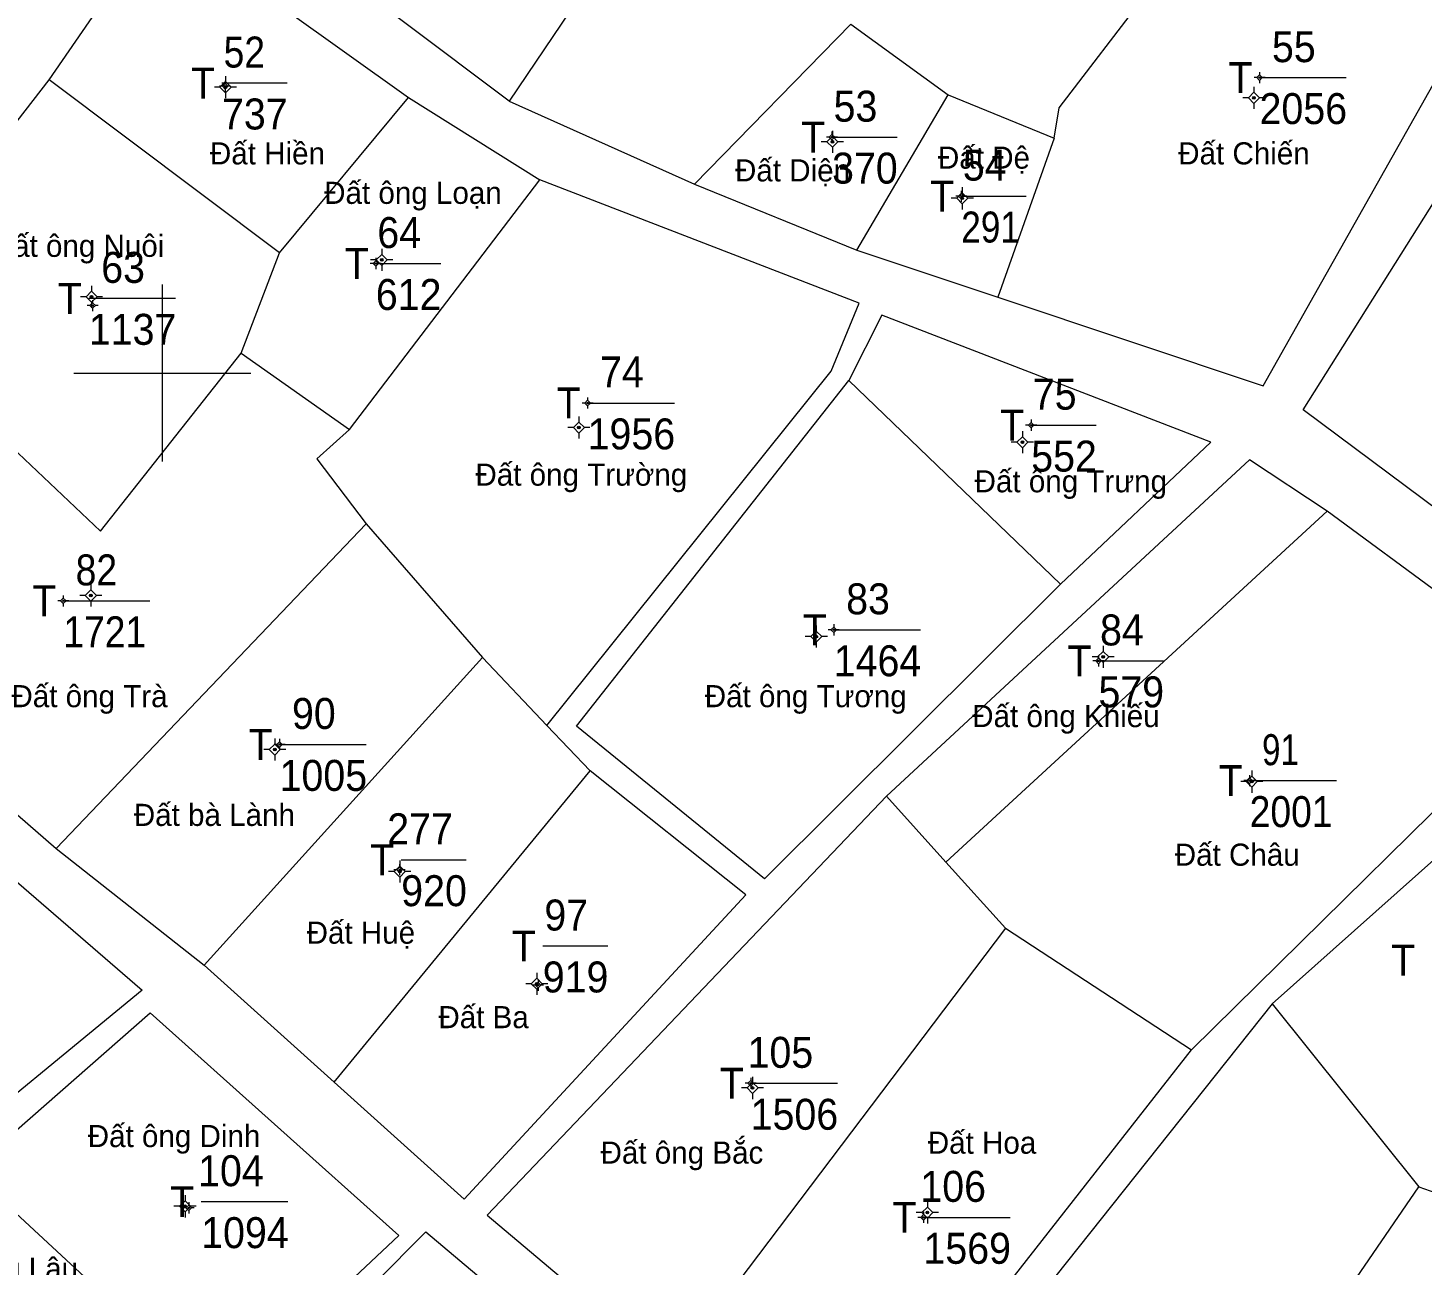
# Model space of a CAD drawing. Header units: metres. Extents: x 398630 to 399770, y 48498 to 49842.
# Drawn here: x 399384.8 to 399542.4, y 49499.2 to 49639 of the extents above; entities that cross this region are included whole.
import ezdxf
from ezdxf.enums import TextEntityAlignment as Align

# ---------------------------------------------------------------- set-up
doc = ezdxf.new("R2010")
doc.units = ezdxf.units.M
doc.header["$LTSCALE"] = 1.4
for name, color, linetype, lineweight in [('11', 7, 'Continuous', 13), ('15', 7, 'Continuous', 13), ('22', 7, 'Continuous', 13), ('51', 7, 'Continuous', 13), ('63', 7, 'Continuous', 13)]:
    doc.layers.add(name, color=color, linetype=linetype, lineweight=lineweight)
doc.layers.add('2', color=7, linetype='Continuous')

msp = doc.modelspace()

# ---------------------------------------------------------------- hatches: boundary and pattern name
at = {"layer": '11'}
for points in [[(399407.287, 49632.321, 1), (399406.987, 49632.321, 1)], [(399407.287, 49632.321, 1), (399406.987, 49632.321, 1)], [(399523.539, 49631.119, 1), (399523.239, 49631.119, 1)], [(399523.539, 49631.119, 1), (399523.239, 49631.119, 1)], [(399475.88, 49626.153, 1), (399475.58, 49626.153, 1)], [(399475.88, 49626.153, 1), (399475.58, 49626.153, 1)], [(399490.569, 49619.758, 1), (399490.269, 49619.758, 1)], [(399490.569, 49619.758, 1), (399490.269, 49619.758, 1)], [(399424.942, 49612.798, 1), (399424.642, 49612.798, 1)], [(399424.942, 49612.798, 1), (399424.642, 49612.798, 1)], [(399392.148, 49608.634, 1), (399391.848, 49608.634, 1)], [(399392.148, 49608.634, 1), (399391.848, 49608.634, 1)], [(399447.234, 49593.85, 1), (399446.934, 49593.85, 1)], [(399447.234, 49593.85, 1), (399446.934, 49593.85, 1)], [(399497.362, 49592.187, 1), (399497.062, 49592.187, 1)], [(399497.362, 49592.187, 1), (399497.062, 49592.187, 1)], [(399392.061, 49574.869, 1), (399391.761, 49574.869, 1)], [(399392.061, 49574.869, 1), (399391.761, 49574.869, 1)], [(399474.074, 49570.218, 1), (399473.774, 49570.218, 1)], [(399474.074, 49570.218, 1), (399473.774, 49570.218, 1)], [(399506.49, 49567.925, 1), (399506.19, 49567.925, 1)], [(399506.49, 49567.925, 1), (399506.19, 49567.925, 1)], [(399412.86, 49557.453, 1), (399412.56, 49557.453, 1)], [(399412.86, 49557.453, 1), (399412.56, 49557.453, 1)], [(399523.287, 49553.834, 1), (399522.987, 49553.834, 1)], [(399523.287, 49553.834, 1), (399522.987, 49553.834, 1)], [(399426.983, 49543.656, 1), (399426.683, 49543.656, 1)], [(399426.983, 49543.656, 1), (399426.683, 49543.656, 1)], [(399442.466, 49530.984, 1), (399442.166, 49530.984, 1)], [(399442.466, 49530.984, 1), (399442.166, 49530.984, 1)], [(399466.863, 49519.201, 1), (399466.563, 49519.201, 1)], [(399466.863, 49519.201, 1), (399466.563, 49519.201, 1)], [(399402.709, 49505.833, 1), (399402.409, 49505.833, 1)], [(399402.709, 49505.833, 1), (399402.409, 49505.833, 1)], [(399486.618, 49505.12, 1), (399486.318, 49505.12, 1)], [(399486.618, 49505.12, 1), (399486.318, 49505.12, 1)]]:
    msp.add_hatch(color=256, dxfattribs=at).paths.add_polyline_path(points)
at = {"layer": '51'}
for points in [[(399524.095, 49633.4, 1), (399523.945, 49633.4, 1)], [(399524.095, 49633.4, 1), (399523.945, 49633.4, 1)], [(399524.095, 49633.4, 1), (399523.945, 49633.4, 1)], [(399524.095, 49633.4, 1), (399523.945, 49633.4, 1)], [(399407.165, 49632.42, 1), (399407.015, 49632.42, 1)], [(399407.165, 49632.42, 1), (399407.015, 49632.42, 1)], [(399407.165, 49632.42, 1), (399407.015, 49632.42, 1)], [(399407.165, 49632.42, 1), (399407.015, 49632.42, 1)], [(399475.765, 49626.67, 1), (399475.615, 49626.67, 1)], [(399475.765, 49626.67, 1), (399475.615, 49626.67, 1)], [(399475.765, 49626.67, 1), (399475.615, 49626.67, 1)], [(399475.765, 49626.67, 1), (399475.615, 49626.67, 1)], [(399490.375, 49620, 1), (399490.225, 49620, 1)], [(399490.375, 49620, 1), (399490.225, 49620, 1)], [(399490.375, 49620, 1), (399490.225, 49620, 1)], [(399490.375, 49620, 1), (399490.225, 49620, 1)], [(399424.195, 49612.39, 1), (399424.045, 49612.39, 1)], [(399424.195, 49612.39, 1), (399424.045, 49612.39, 1)], [(399424.195, 49612.39, 1), (399424.045, 49612.39, 1)], [(399424.195, 49612.39, 1), (399424.045, 49612.39, 1)], [(399392.195, 49607.64, 1), (399392.045, 49607.64, 1)], [(399392.195, 49607.64, 1), (399392.045, 49607.64, 1)], [(399392.195, 49607.64, 1), (399392.045, 49607.64, 1)], [(399392.195, 49607.64, 1), (399392.045, 49607.64, 1)], [(399448.145, 49596.62, 1), (399447.995, 49596.62, 1)], [(399448.145, 49596.62, 1), (399447.995, 49596.62, 1)], [(399448.145, 49596.62, 1), (399447.995, 49596.62, 1)], [(399448.145, 49596.62, 1), (399447.995, 49596.62, 1)], [(399498.285, 49594.11, 1), (399498.135, 49594.11, 1)], [(399498.285, 49594.11, 1), (399498.135, 49594.11, 1)], [(399498.285, 49594.11, 1), (399498.135, 49594.11, 1)], [(399498.285, 49594.11, 1), (399498.135, 49594.11, 1)], [(399388.875, 49574.26, 1), (399388.725, 49574.26, 1)], [(399388.875, 49574.26, 1), (399388.725, 49574.26, 1)], [(399388.875, 49574.26, 1), (399388.725, 49574.26, 1)], [(399388.875, 49574.26, 1), (399388.725, 49574.26, 1)], [(399475.955, 49570.99, 1), (399475.805, 49570.99, 1)], [(399475.955, 49570.99, 1), (399475.805, 49570.99, 1)], [(399475.955, 49570.99, 1), (399475.805, 49570.99, 1)], [(399475.955, 49570.99, 1), (399475.805, 49570.99, 1)], [(399505.885, 49567.47, 1), (399505.735, 49567.47, 1)], [(399505.885, 49567.47, 1), (399505.735, 49567.47, 1)], [(399505.885, 49567.47, 1), (399505.735, 49567.47, 1)], [(399505.885, 49567.47, 1), (399505.735, 49567.47, 1)], [(399413.325, 49558.03, 1), (399413.175, 49558.03, 1)], [(399413.325, 49558.03, 1), (399413.175, 49558.03, 1)], [(399413.325, 49558.03, 1), (399413.175, 49558.03, 1)], [(399413.325, 49558.03, 1), (399413.175, 49558.03, 1)], [(399522.965, 49553.94, 1), (399522.815, 49553.94, 1)], [(399522.965, 49553.94, 1), (399522.815, 49553.94, 1)], [(399522.965, 49553.94, 1), (399522.815, 49553.94, 1)], [(399522.965, 49553.94, 1), (399522.815, 49553.94, 1)], [(399426.885, 49543.86, 1), (399426.735, 49543.86, 1)], [(399426.885, 49543.86, 1), (399426.735, 49543.86, 1)], [(399426.885, 49543.86, 1), (399426.735, 49543.86, 1)], [(399426.885, 49543.86, 1), (399426.735, 49543.86, 1)], [(399442.545, 49530.83, 1), (399442.395, 49530.83, 1)], [(399442.545, 49530.83, 1), (399442.395, 49530.83, 1)], [(399442.545, 49530.83, 1), (399442.395, 49530.83, 1)], [(399442.545, 49530.83, 1), (399442.395, 49530.83, 1)], [(399466.575, 49519.73, 1), (399466.425, 49519.73, 1)], [(399466.575, 49519.73, 1), (399466.425, 49519.73, 1)], [(399466.575, 49519.73, 1), (399466.425, 49519.73, 1)], [(399466.575, 49519.73, 1), (399466.425, 49519.73, 1)], [(399403.055, 49505.65, 1), (399402.905, 49505.65, 1)], [(399403.055, 49505.65, 1), (399402.905, 49505.65, 1)], [(399403.055, 49505.65, 1), (399402.905, 49505.65, 1)], [(399403.055, 49505.65, 1), (399402.905, 49505.65, 1)], [(399486.105, 49504.58, 1), (399485.955, 49504.58, 1)], [(399486.105, 49504.58, 1), (399485.955, 49504.58, 1)], [(399486.105, 49504.58, 1), (399485.955, 49504.58, 1)], [(399486.105, 49504.58, 1), (399485.955, 49504.58, 1)]]:
    msp.add_hatch(color=256, dxfattribs=at).paths.add_polyline_path(points)

# ---------------------------------------------------------------- linework, layer by layer
at = {"layer": '11'}
for p, q in [((399407.14, 49633.57), (399407.14, 49632.95)), ((399407.14, 49633.57), (399407.14, 49632.95)), ((399406.51, 49632.32), (399405.89, 49632.32)), ((399406.51, 49632.32), (399405.89, 49632.32)), ((399407.14, 49631.7), (399407.14, 49631.07)), ((399407.14, 49631.7), (399407.14, 49631.07)), ((399408.39, 49632.32), (399407.76, 49632.32)), ((399408.39, 49632.32), (399407.76, 49632.32)), ((399522.76, 49631.12), (399522.14, 49631.12)), ((399522.76, 49631.12), (399522.14, 49631.12)), ((399523.39, 49632.37), (399523.39, 49631.74)), ((399523.39, 49632.37), (399523.39, 49631.74)), ((399524.64, 49631.12), (399524.01, 49631.12)), ((399524.64, 49631.12), (399524.01, 49631.12)), ((399523.39, 49630.49), (399523.39, 49629.87)), ((399523.39, 49630.49), (399523.39, 49629.87)), ((399475.73, 49627.4), (399475.73, 49626.78)), ((399475.73, 49627.4), (399475.73, 49626.78)), ((399475.11, 49626.15), (399474.48, 49626.15)), ((399475.11, 49626.15), (399474.48, 49626.15)), ((399475.73, 49625.53), (399475.73, 49624.9)), ((399475.73, 49625.53), (399475.73, 49624.9)), ((399476.98, 49626.15), (399476.36, 49626.15)), ((399476.98, 49626.15), (399476.36, 49626.15)), ((399490.42, 49621.01), (399490.42, 49620.38)), ((399490.42, 49621.01), (399490.42, 49620.38)), ((399489.79, 49619.76), (399489.17, 49619.76)), ((399489.79, 49619.76), (399489.17, 49619.76)), ((399490.42, 49619.13), (399490.42, 49618.51)), ((399490.42, 49619.13), (399490.42, 49618.51)), ((399491.67, 49619.76), (399491.04, 49619.76)), ((399491.67, 49619.76), (399491.04, 49619.76)), ((399424.79, 49614.05), (399424.79, 49613.42)), ((399424.79, 49614.05), (399424.79, 49613.42)), ((399424.17, 49612.8), (399423.54, 49612.8)), ((399424.17, 49612.8), (399423.54, 49612.8)), ((399426.04, 49612.8), (399425.42, 49612.8)), ((399426.04, 49612.8), (399425.42, 49612.8)), ((399424.79, 49612.17), (399424.79, 49611.55)), ((399424.79, 49612.17), (399424.79, 49611.55)), ((399392, 49609.88), (399392, 49609.26)), ((399392, 49609.88), (399392, 49609.26)), ((399391.37, 49608.63), (399390.75, 49608.63)), ((399391.37, 49608.63), (399390.75, 49608.63)), ((399392, 49608.01), (399392, 49607.38)), ((399392, 49608.01), (399392, 49607.38)), ((399393.25, 49608.63), (399392.62, 49608.63)), ((399393.25, 49608.63), (399392.62, 49608.63)), ((399447.08, 49595.1), (399447.08, 49594.47)), ((399447.08, 49595.1), (399447.08, 49594.47)), ((399446.46, 49593.85), (399445.83, 49593.85)), ((399446.46, 49593.85), (399445.83, 49593.85)), ((399448.33, 49593.85), (399447.71, 49593.85)), ((399448.33, 49593.85), (399447.71, 49593.85)), ((399497.21, 49593.44), (399497.21, 49592.81)), ((399497.21, 49593.44), (399497.21, 49592.81)), ((399447.08, 49593.22), (399447.08, 49592.6)), ((399447.08, 49593.22), (399447.08, 49592.6)), ((399496.59, 49592.19), (399495.96, 49592.19)), ((399496.59, 49592.19), (399495.96, 49592.19)), ((399498.46, 49592.19), (399497.84, 49592.19)), ((399498.46, 49592.19), (399497.84, 49592.19)), ((399497.21, 49591.56), (399497.21, 49590.94)), ((399497.21, 49591.56), (399497.21, 49590.94)), ((399391.91, 49576.12), (399391.91, 49575.49)), ((399391.91, 49576.12), (399391.91, 49575.49)), ((399391.29, 49574.87), (399390.66, 49574.87)), ((399391.29, 49574.87), (399390.66, 49574.87)), ((399393.16, 49574.87), (399392.54, 49574.87)), ((399393.16, 49574.87), (399392.54, 49574.87)), ((399391.91, 49574.24), (399391.91, 49573.62)), ((399391.91, 49574.24), (399391.91, 49573.62)), ((399473.92, 49571.47), (399473.92, 49570.84)), ((399473.92, 49571.47), (399473.92, 49570.84)), ((399473.3, 49570.22), (399472.67, 49570.22)), ((399473.3, 49570.22), (399472.67, 49570.22)), ((399475.17, 49570.22), (399474.55, 49570.22)), ((399475.17, 49570.22), (399474.55, 49570.22)), ((399473.92, 49569.59), (399473.92, 49568.97)), ((399473.92, 49569.59), (399473.92, 49568.97)), ((399506.34, 49569.18), (399506.34, 49568.55)), ((399506.34, 49569.18), (399506.34, 49568.55)), ((399505.72, 49567.93), (399505.09, 49567.93)), ((399505.72, 49567.93), (399505.09, 49567.93)), ((399506.34, 49567.3), (399506.34, 49566.68)), ((399506.34, 49567.3), (399506.34, 49566.68)), ((399507.59, 49567.93), (399506.97, 49567.93)), ((399507.59, 49567.93), (399506.97, 49567.93)), ((399412.71, 49558.7), (399412.71, 49558.08)), ((399412.71, 49558.7), (399412.71, 49558.08)), ((399412.08, 49557.45), (399411.46, 49557.45)), ((399412.08, 49557.45), (399411.46, 49557.45)), ((399413.96, 49557.45), (399413.33, 49557.45)), ((399413.96, 49557.45), (399413.33, 49557.45)), ((399412.71, 49556.83), (399412.71, 49556.2)), ((399412.71, 49556.83), (399412.71, 49556.2)), ((399523.14, 49555.08), (399523.14, 49554.46)), ((399523.14, 49555.08), (399523.14, 49554.46)), ((399522.51, 49553.83), (399521.89, 49553.83)), ((399522.51, 49553.83), (399521.89, 49553.83)), ((399523.14, 49553.21), (399523.14, 49552.58)), ((399523.14, 49553.21), (399523.14, 49552.58)), ((399524.39, 49553.83), (399523.76, 49553.83)), ((399524.39, 49553.83), (399523.76, 49553.83)), ((399426.83, 49544.91), (399426.83, 49544.28)), ((399426.83, 49544.91), (399426.83, 49544.28)), ((399426.21, 49543.66), (399425.58, 49543.66)), ((399426.21, 49543.66), (399425.58, 49543.66)), ((399426.83, 49543.03), (399426.83, 49542.41)), ((399426.83, 49543.03), (399426.83, 49542.41)), ((399428.08, 49543.66), (399427.46, 49543.66)), ((399428.08, 49543.66), (399427.46, 49543.66)), ((399442.32, 49532.23), (399442.32, 49531.61)), ((399442.32, 49532.23), (399442.32, 49531.61)), ((399441.69, 49530.98), (399441.07, 49530.98)), ((399441.69, 49530.98), (399441.07, 49530.98)), ((399442.32, 49530.36), (399442.32, 49529.73)), ((399442.32, 49530.36), (399442.32, 49529.73)), ((399443.57, 49530.98), (399442.94, 49530.98)), ((399443.57, 49530.98), (399442.94, 49530.98)), ((399466.71, 49520.45), (399466.71, 49519.83)), ((399466.71, 49520.45), (399466.71, 49519.83)), ((399466.09, 49519.2), (399465.46, 49519.2)), ((399466.09, 49519.2), (399465.46, 49519.2)), ((399466.71, 49518.58), (399466.71, 49517.95)), ((399466.71, 49518.58), (399466.71, 49517.95)), ((399467.96, 49519.2), (399467.34, 49519.2)), ((399467.96, 49519.2), (399467.34, 49519.2)), ((399402.56, 49507.08), (399402.56, 49506.46)), ((399402.56, 49507.08), (399402.56, 49506.46)), ((399401.93, 49505.83), (399401.31, 49505.83)), ((399401.93, 49505.83), (399401.31, 49505.83)), ((399402.56, 49505.21), (399402.56, 49504.58)), ((399402.56, 49505.21), (399402.56, 49504.58)), ((399403.81, 49505.83), (399403.18, 49505.83)), ((399403.81, 49505.83), (399403.18, 49505.83)), ((399485.84, 49505.12), (399485.22, 49505.12)), ((399485.84, 49505.12), (399485.22, 49505.12)), ((399486.47, 49506.37), (399486.47, 49505.74)), ((399486.47, 49506.37), (399486.47, 49505.74)), ((399487.72, 49505.12), (399487.09, 49505.12)), ((399487.72, 49505.12), (399487.09, 49505.12)), ((399486.47, 49504.49), (399486.47, 49503.87)), ((399486.47, 49504.49), (399486.47, 49503.87))]:
    msp.add_line(p, q, dxfattribs=at)
for points in [[(399407.14, 49632.95), (399406.51, 49632.32), (399407.14, 49631.7), (399407.76, 49632.32)], [(399407.14, 49632.95), (399406.51, 49632.32), (399407.14, 49631.7), (399407.76, 49632.32)], [(399523.39, 49631.74), (399522.76, 49631.12), (399523.39, 49630.49), (399524.01, 49631.12)], [(399523.39, 49631.74), (399522.76, 49631.12), (399523.39, 49630.49), (399524.01, 49631.12)], [(399475.73, 49626.78), (399475.11, 49626.15), (399475.73, 49625.53), (399476.36, 49626.15)], [(399475.73, 49626.78), (399475.11, 49626.15), (399475.73, 49625.53), (399476.36, 49626.15)], [(399490.42, 49620.38), (399489.79, 49619.76), (399490.42, 49619.13), (399491.04, 49619.76)], [(399490.42, 49620.38), (399489.79, 49619.76), (399490.42, 49619.13), (399491.04, 49619.76)], [(399424.79, 49613.42), (399424.17, 49612.8), (399424.79, 49612.17), (399425.42, 49612.8)], [(399424.79, 49613.42), (399424.17, 49612.8), (399424.79, 49612.17), (399425.42, 49612.8)], [(399392, 49609.26), (399391.37, 49608.63), (399392, 49608.01), (399392.62, 49608.63)], [(399392, 49609.26), (399391.37, 49608.63), (399392, 49608.01), (399392.62, 49608.63)], [(399447.08, 49594.47), (399446.46, 49593.85), (399447.08, 49593.22), (399447.71, 49593.85)], [(399447.08, 49594.47), (399446.46, 49593.85), (399447.08, 49593.22), (399447.71, 49593.85)], [(399497.21, 49592.81), (399496.59, 49592.19), (399497.21, 49591.56), (399497.84, 49592.19)], [(399497.21, 49592.81), (399496.59, 49592.19), (399497.21, 49591.56), (399497.84, 49592.19)], [(399391.91, 49575.49), (399391.29, 49574.87), (399391.91, 49574.24), (399392.54, 49574.87)], [(399391.91, 49575.49), (399391.29, 49574.87), (399391.91, 49574.24), (399392.54, 49574.87)], [(399473.92, 49570.84), (399473.3, 49570.22), (399473.92, 49569.59), (399474.55, 49570.22)], [(399473.92, 49570.84), (399473.3, 49570.22), (399473.92, 49569.59), (399474.55, 49570.22)], [(399506.34, 49568.55), (399505.72, 49567.93), (399506.34, 49567.3), (399506.97, 49567.93)], [(399506.34, 49568.55), (399505.72, 49567.93), (399506.34, 49567.3), (399506.97, 49567.93)], [(399412.71, 49558.08), (399412.08, 49557.45), (399412.71, 49556.83), (399413.33, 49557.45)], [(399412.71, 49558.08), (399412.08, 49557.45), (399412.71, 49556.83), (399413.33, 49557.45)], [(399523.14, 49554.46), (399522.51, 49553.83), (399523.14, 49553.21), (399523.76, 49553.83)], [(399523.14, 49554.46), (399522.51, 49553.83), (399523.14, 49553.21), (399523.76, 49553.83)], [(399426.83, 49544.28), (399426.21, 49543.66), (399426.83, 49543.03), (399427.46, 49543.66)], [(399426.83, 49544.28), (399426.21, 49543.66), (399426.83, 49543.03), (399427.46, 49543.66)], [(399442.32, 49531.61), (399441.69, 49530.98), (399442.32, 49530.36), (399442.94, 49530.98)], [(399442.32, 49531.61), (399441.69, 49530.98), (399442.32, 49530.36), (399442.94, 49530.98)], [(399466.71, 49519.83), (399466.09, 49519.2), (399466.71, 49518.58), (399467.34, 49519.2)], [(399466.71, 49519.83), (399466.09, 49519.2), (399466.71, 49518.58), (399467.34, 49519.2)], [(399402.56, 49506.46), (399401.93, 49505.83), (399402.56, 49505.21), (399403.18, 49505.83)], [(399402.56, 49506.46), (399401.93, 49505.83), (399402.56, 49505.21), (399403.18, 49505.83)], [(399486.47, 49505.74), (399485.84, 49505.12), (399486.47, 49504.49), (399487.09, 49505.12)], [(399486.47, 49505.74), (399485.84, 49505.12), (399486.47, 49504.49), (399487.09, 49505.12)]]:
    msp.add_lwpolyline(points, close=True, dxfattribs=at)
for centre in [(399407.137, 49632.321), (399407.137, 49632.321), (399523.389, 49631.119), (399523.389, 49631.119), (399475.73, 49626.153), (399475.73, 49626.153), (399490.419, 49619.758), (399490.419, 49619.758), (399424.792, 49612.798), (399424.792, 49612.798), (399391.998, 49608.634), (399391.998, 49608.634), (399447.084, 49593.85), (399447.084, 49593.85), (399497.212, 49592.187), (399497.212, 49592.187), (399391.911, 49574.869), (399391.911, 49574.869), (399473.924, 49570.218), (399473.924, 49570.218), (399506.34, 49567.925), (399506.34, 49567.925), (399412.71, 49557.453), (399412.71, 49557.453), (399523.137, 49553.834), (399523.137, 49553.834), (399426.833, 49543.656), (399426.833, 49543.656), (399442.316, 49530.984), (399442.316, 49530.984), (399466.713, 49519.201), (399466.713, 49519.201), (399402.559, 49505.833), (399402.559, 49505.833), (399486.468, 49505.12), (399486.468, 49505.12)]:
    msp.add_circle(centre, 0.15, dxfattribs=at)
at = {"layer": '15'}
for p, q in [((399406.74, 49632.8), (399414.09, 49632.8)), ((399524.02, 49633.4), (399533.82, 49633.4)), ((399475.7, 49626.68), (399483.05, 49626.68)), ((399490.3, 49620), (399497.65, 49620)), ((399424.13, 49612.4), (399431.48, 49612.4)), ((399391.69, 49608.46), (399401.49, 49608.46)), ((399448.07, 49596.62), (399457.87, 49596.62)), ((399498.21, 49594.12), (399505.56, 49594.12)), ((399388.8, 49574.26), (399398.6, 49574.26)), ((399475.89, 49570.99), (399485.69, 49570.99)), ((399505.81, 49567.48), (399513.16, 49567.48)), ((399413.25, 49558.03), (399423.05, 49558.03)), ((399522.9, 49553.94), (399532.7, 49553.94)), ((399427, 49545), (399434.35, 49545)), ((399443, 49535.26), (399450.35, 49535.26)), ((399466.5, 49519.74), (399476.3, 49519.74)), ((399404.39, 49506.36), (399414.19, 49506.36)), ((399486.03, 49504.58), (399495.83, 49504.58))]:
    msp.add_line(p, q, dxfattribs=at)
at = {"layer": '22'}
for p, q in [((399463.4, 49666.54), (399439.19, 49630.75)), ((399413.25, 49613.59), (399387.21, 49633.15)), ((399478.51, 49613.9), (399488.84, 49631.44)), ((399421.17, 49593.64), (399442.66, 49621.85)), ((399408.92, 49602.25), (399413.25, 49613.59)), ((399408.92, 49602.25), (399421.17, 49593.64)), ((399477.6, 49599.15), (399501.53, 49576.14)), ((399488.55, 49544.74), (399531.65, 49584.38)), ((399419.41, 49519.86), (399448.34, 49555.03)), ((399495.32, 49537.25), (399457.5, 49487.3)), ((399495.32, 49537.25), (399516.31, 49523.5)), ((399404.71, 49533.08), (399419.41, 49519.86)), ((399525.45, 49528.72), (399542.03, 49508.04)), ((399378.25, 49509.82), (399392.2, 49496.92)), ((399506.62, 49456.52), (399542.03, 49508.04)), ((399542.03, 49508.04), (399547.78, 49505.96))]:
    msp.add_line(p, q, dxfattribs=at)
for points in [[(399439.19, 49630.75), (399403.84, 49657.33), (399426.98, 49690.99)], [(399494.44, 49608.57), (399524.42, 49598.58), (399551.92, 49647.34), (399530.66, 49668.22)], [(399500.82, 49626.54), (399501.36, 49629.97), (399530.66, 49668.22)], [(399387.21, 49633.15), (399399.68, 49651.27), (399427.82, 49631.15)], [(399460.16, 49621.34), (399477.82, 49639.45), (399488.84, 49631.44), (399500.82, 49626.54), (399494.44, 49608.57)], [(399559.98, 49572.7), (399528.96, 49595.87), (399555.57, 49638.17), (399587.42, 49624.03)], [(399325.39, 49557.52), (399342.86, 49576.81), (399346.72, 49581.07), (399369.45, 49610.29), (399387.21, 49633.15)], [(399413.25, 49613.59), (399427.82, 49631.15), (399442.66, 49621.85)], [(399439.19, 49630.75), (399460.16, 49621.34), (399478.51, 49613.9), (399494.44, 49608.57)], [(399443.46, 49560.19), (399475.59, 49600.22), (399478.75, 49607.92), (399442.66, 49621.85)], [(399501.53, 49576.14), (399518.53, 49592.21), (399481.31, 49606.56), (399477.6, 49599.15)], [(399379.36, 49595.01), (399393, 49582.14), (399408.92, 49602.25)], [(399501.53, 49576.14), (399468.08, 49542.83), (399446.82, 49560.08), (399477.6, 49599.15)], [(399421.17, 49593.64), (399417.45, 49590.33), (399423.05, 49582.98)], [(399531.65, 49584.38), (399522.87, 49590.21), (399481.85, 49552.17)], [(399516.31, 49523.5), (399558.28, 49564.81), (399531.65, 49584.38)], [(399387.99, 49546.27), (399423.05, 49582.98), (399436.19, 49567.87)], [(399359.99, 49570.61), (399387.99, 49546.27), (399404.71, 49533.08)], [(399443.46, 49560.19), (399436.19, 49567.87), (399404.71, 49533.08)], [(399579.6, 49550.85), (399563.01, 49562.18), (399525.45, 49528.72)], [(399419.41, 49519.86), (399434.11, 49506.64), (399465.96, 49541.05), (399448.34, 49555.03), (399443.46, 49560.19)], [(399368.72, 49555.3), (399397.72, 49530.26), (399373.22, 49510.13)], [(399481.85, 49552.17), (399436.72, 49504.81), (399457.5, 49487.3)], [(399481.85, 49552.17), (399488.55, 49544.74), (399495.32, 49537.25)], [(399525.45, 49528.72), (399479.02, 49470.37), (399506.62, 49456.52)], [(399378.25, 49509.82), (399398.64, 49527.7), (399426.72, 49502.53), (399406.6, 49483.62)], [(399457.5, 49487.3), (399475.88, 49471.91), (399516.31, 49523.5)], [(399401.3, 49474.26), (399429.79, 49502.95), (399442.04, 49492.62)]]:
    msp.add_lwpolyline(points, dxfattribs=at)
at = {"layer": '51'}
for p, q in [((399407.09, 49633.04), (399407.09, 49632.73)), ((399407.09, 49633.04), (399407.09, 49632.73)), ((399407.09, 49633.04), (399407.09, 49632.73)), ((399407.09, 49633.04), (399407.09, 49632.73)), ((399523.71, 49633.4), (399523.4, 49633.4)), ((399523.71, 49633.4), (399523.4, 49633.4)), ((399523.71, 49633.4), (399523.4, 49633.4)), ((399523.71, 49633.4), (399523.4, 49633.4)), ((399524.02, 49634.02), (399524.02, 49633.71)), ((399524.02, 49634.02), (399524.02, 49633.71)), ((399524.02, 49634.02), (399524.02, 49633.71)), ((399524.02, 49634.02), (399524.02, 49633.71)), ((399524.02, 49633.09), (399524.02, 49632.78)), ((399524.02, 49633.09), (399524.02, 49632.78)), ((399524.02, 49633.09), (399524.02, 49632.78)), ((399524.02, 49633.09), (399524.02, 49632.78)), ((399524.64, 49633.4), (399524.33, 49633.4)), ((399524.64, 49633.4), (399524.33, 49633.4)), ((399524.64, 49633.4), (399524.33, 49633.4)), ((399524.64, 49633.4), (399524.33, 49633.4)), ((399406.78, 49632.42), (399406.46, 49632.42)), ((399406.78, 49632.42), (399406.46, 49632.42)), ((399406.78, 49632.42), (399406.46, 49632.42)), ((399406.78, 49632.42), (399406.46, 49632.42)), ((399407.09, 49632.11), (399407.09, 49631.8)), ((399407.09, 49632.11), (399407.09, 49631.8)), ((399407.09, 49632.11), (399407.09, 49631.8)), ((399407.09, 49632.11), (399407.09, 49631.8)), ((399407.72, 49632.42), (399407.4, 49632.42)), ((399407.72, 49632.42), (399407.4, 49632.42)), ((399407.72, 49632.42), (399407.4, 49632.42)), ((399407.72, 49632.42), (399407.4, 49632.42)), ((399475.38, 49626.67), (399475.06, 49626.67)), ((399475.38, 49626.67), (399475.06, 49626.67)), ((399475.38, 49626.67), (399475.06, 49626.67)), ((399475.38, 49626.67), (399475.06, 49626.67)), ((399475.69, 49627.3), (399475.69, 49626.98)), ((399475.69, 49627.3), (399475.69, 49626.98)), ((399475.69, 49627.3), (399475.69, 49626.98)), ((399475.69, 49627.3), (399475.69, 49626.98)), ((399476.32, 49626.67), (399476, 49626.67)), ((399476.32, 49626.67), (399476, 49626.67)), ((399476.32, 49626.67), (399476, 49626.67)), ((399476.32, 49626.67), (399476, 49626.67)), ((399475.69, 49626.36), (399475.69, 49626.04)), ((399475.69, 49626.36), (399475.69, 49626.04)), ((399475.69, 49626.36), (399475.69, 49626.04)), ((399475.69, 49626.36), (399475.69, 49626.04)), ((399490.3, 49620.62), (399490.3, 49620.31)), ((399490.3, 49620.62), (399490.3, 49620.31)), ((399490.3, 49620.62), (399490.3, 49620.31)), ((399490.3, 49620.62), (399490.3, 49620.31)), ((399489.99, 49620), (399489.68, 49620)), ((399489.99, 49620), (399489.68, 49620)), ((399489.99, 49620), (399489.68, 49620)), ((399489.99, 49620), (399489.68, 49620)), ((399490.3, 49619.69), (399490.3, 49619.38)), ((399490.3, 49619.69), (399490.3, 49619.38)), ((399490.3, 49619.69), (399490.3, 49619.38)), ((399490.3, 49619.69), (399490.3, 49619.38)), ((399490.92, 49620), (399490.61, 49620)), ((399490.92, 49620), (399490.61, 49620)), ((399490.92, 49620), (399490.61, 49620)), ((399490.92, 49620), (399490.61, 49620)), ((399423.81, 49612.39), (399423.5, 49612.39)), ((399423.81, 49612.39), (399423.5, 49612.39)), ((399423.81, 49612.39), (399423.5, 49612.39)), ((399423.81, 49612.39), (399423.5, 49612.39)), ((399424.12, 49613.02), (399424.12, 49612.7)), ((399424.12, 49613.02), (399424.12, 49612.7)), ((399424.12, 49613.02), (399424.12, 49612.7)), ((399424.12, 49613.02), (399424.12, 49612.7)), ((399424.74, 49612.39), (399424.43, 49612.39)), ((399424.74, 49612.39), (399424.43, 49612.39)), ((399424.74, 49612.39), (399424.43, 49612.39)), ((399424.74, 49612.39), (399424.43, 49612.39)), ((399424.12, 49612.08), (399424.12, 49611.76)), ((399424.12, 49612.08), (399424.12, 49611.76)), ((399424.12, 49612.08), (399424.12, 49611.76)), ((399424.12, 49612.08), (399424.12, 49611.76)), ((399391.81, 49607.64), (399391.5, 49607.64)), ((399391.81, 49607.64), (399391.5, 49607.64)), ((399391.81, 49607.64), (399391.5, 49607.64)), ((399391.81, 49607.64), (399391.5, 49607.64)), ((399392.12, 49608.26), (399392.12, 49607.95)), ((399392.12, 49608.26), (399392.12, 49607.95)), ((399392.12, 49608.26), (399392.12, 49607.95)), ((399392.12, 49608.26), (399392.12, 49607.95)), ((399392.74, 49607.64), (399392.43, 49607.64)), ((399392.74, 49607.64), (399392.43, 49607.64)), ((399392.74, 49607.64), (399392.43, 49607.64)), ((399392.74, 49607.64), (399392.43, 49607.64)), ((399392.12, 49607.33), (399392.12, 49607.02)), ((399392.12, 49607.33), (399392.12, 49607.02)), ((399392.12, 49607.33), (399392.12, 49607.02)), ((399392.12, 49607.33), (399392.12, 49607.02)), ((399447.76, 49596.62), (399447.44, 49596.62)), ((399447.76, 49596.62), (399447.44, 49596.62)), ((399447.76, 49596.62), (399447.44, 49596.62)), ((399447.76, 49596.62), (399447.44, 49596.62)), ((399448.07, 49597.24), (399448.07, 49596.93)), ((399448.07, 49597.24), (399448.07, 49596.93)), ((399448.07, 49597.24), (399448.07, 49596.93)), ((399448.07, 49597.24), (399448.07, 49596.93)), ((399448.7, 49596.62), (399448.38, 49596.62)), ((399448.7, 49596.62), (399448.38, 49596.62)), ((399448.7, 49596.62), (399448.38, 49596.62)), ((399448.7, 49596.62), (399448.38, 49596.62)), ((399448.07, 49596.31), (399448.07, 49596)), ((399448.07, 49596.31), (399448.07, 49596)), ((399448.07, 49596.31), (399448.07, 49596)), ((399448.07, 49596.31), (399448.07, 49596)), ((399497.9, 49594.11), (399497.58, 49594.11)), ((399497.9, 49594.11), (399497.58, 49594.11)), ((399497.9, 49594.11), (399497.58, 49594.11)), ((399497.9, 49594.11), (399497.58, 49594.11)), ((399498.21, 49594.74), (399498.21, 49594.42)), ((399498.21, 49594.74), (399498.21, 49594.42)), ((399498.21, 49594.74), (399498.21, 49594.42)), ((399498.21, 49594.74), (399498.21, 49594.42)), ((399498.21, 49593.8), (399498.21, 49593.48)), ((399498.21, 49593.8), (399498.21, 49593.48)), ((399498.21, 49593.8), (399498.21, 49593.48)), ((399498.21, 49593.8), (399498.21, 49593.48)), ((399498.84, 49594.11), (399498.52, 49594.11)), ((399498.84, 49594.11), (399498.52, 49594.11)), ((399498.84, 49594.11), (399498.52, 49594.11)), ((399498.84, 49594.11), (399498.52, 49594.11)), ((399388.8, 49574.88), (399388.8, 49574.57)), ((399388.8, 49574.88), (399388.8, 49574.57)), ((399388.8, 49574.88), (399388.8, 49574.57)), ((399388.8, 49574.88), (399388.8, 49574.57)), ((399388.49, 49574.26), (399388.18, 49574.26)), ((399388.49, 49574.26), (399388.18, 49574.26)), ((399388.49, 49574.26), (399388.18, 49574.26)), ((399388.49, 49574.26), (399388.18, 49574.26)), ((399388.8, 49573.95), (399388.8, 49573.64)), ((399388.8, 49573.95), (399388.8, 49573.64)), ((399388.8, 49573.95), (399388.8, 49573.64)), ((399388.8, 49573.95), (399388.8, 49573.64)), ((399389.42, 49574.26), (399389.11, 49574.26)), ((399389.42, 49574.26), (399389.11, 49574.26)), ((399389.42, 49574.26), (399389.11, 49574.26)), ((399389.42, 49574.26), (399389.11, 49574.26)), ((399475.88, 49571.62), (399475.88, 49571.3)), ((399475.88, 49571.62), (399475.88, 49571.3)), ((399475.88, 49571.62), (399475.88, 49571.3)), ((399475.88, 49571.62), (399475.88, 49571.3)), ((399475.57, 49570.99), (399475.26, 49570.99)), ((399475.57, 49570.99), (399475.26, 49570.99)), ((399475.57, 49570.99), (399475.26, 49570.99)), ((399475.57, 49570.99), (399475.26, 49570.99)), ((399475.88, 49570.68), (399475.88, 49570.36)), ((399475.88, 49570.68), (399475.88, 49570.36)), ((399475.88, 49570.68), (399475.88, 49570.36)), ((399475.88, 49570.68), (399475.88, 49570.36)), ((399476.5, 49570.99), (399476.19, 49570.99)), ((399476.5, 49570.99), (399476.19, 49570.99)), ((399476.5, 49570.99), (399476.19, 49570.99)), ((399476.5, 49570.99), (399476.19, 49570.99)), ((399505.81, 49568.1), (399505.81, 49567.78)), ((399505.81, 49568.1), (399505.81, 49567.78)), ((399505.81, 49568.1), (399505.81, 49567.78)), ((399505.81, 49568.1), (399505.81, 49567.78)), ((399505.5, 49567.47), (399505.18, 49567.47)), ((399505.5, 49567.47), (399505.18, 49567.47)), ((399505.5, 49567.47), (399505.18, 49567.47)), ((399505.5, 49567.47), (399505.18, 49567.47)), ((399505.81, 49567.16), (399505.81, 49566.84)), ((399505.81, 49567.16), (399505.81, 49566.84)), ((399505.81, 49567.16), (399505.81, 49566.84)), ((399505.81, 49567.16), (399505.81, 49566.84)), ((399506.44, 49567.47), (399506.12, 49567.47)), ((399506.44, 49567.47), (399506.12, 49567.47)), ((399506.44, 49567.47), (399506.12, 49567.47)), ((399506.44, 49567.47), (399506.12, 49567.47)), ((399413.25, 49558.66), (399413.25, 49558.34)), ((399413.25, 49558.66), (399413.25, 49558.34)), ((399413.25, 49558.66), (399413.25, 49558.34)), ((399413.25, 49558.66), (399413.25, 49558.34)), ((399412.94, 49558.03), (399412.62, 49558.03)), ((399412.94, 49558.03), (399412.62, 49558.03)), ((399412.94, 49558.03), (399412.62, 49558.03)), ((399412.94, 49558.03), (399412.62, 49558.03)), ((399413.25, 49557.72), (399413.25, 49557.4)), ((399413.25, 49557.72), (399413.25, 49557.4)), ((399413.25, 49557.72), (399413.25, 49557.4)), ((399413.25, 49557.72), (399413.25, 49557.4)), ((399413.88, 49558.03), (399413.56, 49558.03)), ((399413.88, 49558.03), (399413.56, 49558.03)), ((399413.88, 49558.03), (399413.56, 49558.03)), ((399413.88, 49558.03), (399413.56, 49558.03)), ((399522.58, 49553.94), (399522.26, 49553.94)), ((399522.58, 49553.94), (399522.26, 49553.94)), ((399522.58, 49553.94), (399522.26, 49553.94)), ((399522.58, 49553.94), (399522.26, 49553.94)), ((399522.89, 49554.56), (399522.89, 49554.25)), ((399522.89, 49554.56), (399522.89, 49554.25)), ((399522.89, 49554.56), (399522.89, 49554.25)), ((399522.89, 49554.56), (399522.89, 49554.25)), ((399523.52, 49553.94), (399523.2, 49553.94)), ((399523.52, 49553.94), (399523.2, 49553.94)), ((399523.52, 49553.94), (399523.2, 49553.94)), ((399523.52, 49553.94), (399523.2, 49553.94)), ((399522.89, 49553.63), (399522.89, 49553.32)), ((399522.89, 49553.63), (399522.89, 49553.32)), ((399522.89, 49553.63), (399522.89, 49553.32)), ((399522.89, 49553.63), (399522.89, 49553.32)), ((399426.81, 49544.48), (399426.81, 49544.17)), ((399426.81, 49544.48), (399426.81, 49544.17)), ((399426.81, 49544.48), (399426.81, 49544.17)), ((399426.81, 49544.48), (399426.81, 49544.17)), ((399426.5, 49543.86), (399426.18, 49543.86)), ((399426.5, 49543.86), (399426.18, 49543.86)), ((399426.5, 49543.86), (399426.18, 49543.86)), ((399426.5, 49543.86), (399426.18, 49543.86)), ((399426.81, 49543.55), (399426.81, 49543.24)), ((399426.81, 49543.55), (399426.81, 49543.24)), ((399426.81, 49543.55), (399426.81, 49543.24)), ((399426.81, 49543.55), (399426.81, 49543.24)), ((399427.44, 49543.86), (399427.12, 49543.86)), ((399427.44, 49543.86), (399427.12, 49543.86)), ((399427.44, 49543.86), (399427.12, 49543.86)), ((399427.44, 49543.86), (399427.12, 49543.86)), ((399442.16, 49530.83), (399441.84, 49530.83)), ((399442.16, 49530.83), (399441.84, 49530.83)), ((399442.16, 49530.83), (399441.84, 49530.83)), ((399442.16, 49530.83), (399441.84, 49530.83)), ((399442.47, 49531.46), (399442.47, 49531.14)), ((399442.47, 49531.46), (399442.47, 49531.14)), ((399442.47, 49531.46), (399442.47, 49531.14)), ((399442.47, 49531.46), (399442.47, 49531.14)), ((399442.47, 49530.52), (399442.47, 49530.2)), ((399442.47, 49530.52), (399442.47, 49530.2)), ((399442.47, 49530.52), (399442.47, 49530.2)), ((399442.47, 49530.52), (399442.47, 49530.2)), ((399443.1, 49530.83), (399442.78, 49530.83)), ((399443.1, 49530.83), (399442.78, 49530.83)), ((399443.1, 49530.83), (399442.78, 49530.83)), ((399443.1, 49530.83), (399442.78, 49530.83)), ((399466.19, 49519.73), (399465.88, 49519.73)), ((399466.19, 49519.73), (399465.88, 49519.73)), ((399466.19, 49519.73), (399465.88, 49519.73)), ((399466.19, 49519.73), (399465.88, 49519.73)), ((399466.5, 49520.36), (399466.5, 49520.04)), ((399466.5, 49520.36), (399466.5, 49520.04)), ((399466.5, 49520.36), (399466.5, 49520.04)), ((399466.5, 49520.36), (399466.5, 49520.04)), ((399466.5, 49519.42), (399466.5, 49519.1)), ((399466.5, 49519.42), (399466.5, 49519.1)), ((399466.5, 49519.42), (399466.5, 49519.1)), ((399466.5, 49519.42), (399466.5, 49519.1)), ((399467.12, 49519.73), (399466.81, 49519.73)), ((399467.12, 49519.73), (399466.81, 49519.73)), ((399467.12, 49519.73), (399466.81, 49519.73)), ((399467.12, 49519.73), (399466.81, 49519.73)), ((399402.67, 49505.65), (399402.36, 49505.65)), ((399402.67, 49505.65), (399402.36, 49505.65)), ((399402.67, 49505.65), (399402.36, 49505.65)), ((399402.67, 49505.65), (399402.36, 49505.65)), ((399402.98, 49506.28), (399402.98, 49505.96)), ((399402.98, 49506.28), (399402.98, 49505.96)), ((399402.98, 49506.28), (399402.98, 49505.96)), ((399402.98, 49506.28), (399402.98, 49505.96)), ((399402.98, 49505.34), (399402.98, 49505.02)), ((399402.98, 49505.34), (399402.98, 49505.02)), ((399402.98, 49505.34), (399402.98, 49505.02)), ((399402.98, 49505.34), (399402.98, 49505.02)), ((399403.6, 49505.65), (399403.29, 49505.65)), ((399403.6, 49505.65), (399403.29, 49505.65)), ((399403.6, 49505.65), (399403.29, 49505.65)), ((399403.6, 49505.65), (399403.29, 49505.65)), ((399486.03, 49505.2), (399486.03, 49504.89)), ((399486.03, 49505.2), (399486.03, 49504.89)), ((399486.03, 49505.2), (399486.03, 49504.89)), ((399486.03, 49505.2), (399486.03, 49504.89)), ((399485.72, 49504.58), (399485.4, 49504.58)), ((399485.72, 49504.58), (399485.4, 49504.58)), ((399485.72, 49504.58), (399485.4, 49504.58)), ((399485.72, 49504.58), (399485.4, 49504.58)), ((399486.03, 49504.27), (399486.03, 49503.96)), ((399486.03, 49504.27), (399486.03, 49503.96)), ((399486.03, 49504.27), (399486.03, 49503.96)), ((399486.03, 49504.27), (399486.03, 49503.96)), ((399486.66, 49504.58), (399486.34, 49504.58)), ((399486.66, 49504.58), (399486.34, 49504.58)), ((399486.66, 49504.58), (399486.34, 49504.58)), ((399486.66, 49504.58), (399486.34, 49504.58))]:
    msp.add_line(p, q, dxfattribs=at)
for points in [[(399407.09, 49632.73), (399406.78, 49632.42), (399407.09, 49632.11), (399407.4, 49632.42)], [(399407.09, 49632.73), (399406.78, 49632.42), (399407.09, 49632.11), (399407.4, 49632.42)], [(399407.09, 49632.73), (399406.78, 49632.42), (399407.09, 49632.11), (399407.4, 49632.42)], [(399407.09, 49632.73), (399406.78, 49632.42), (399407.09, 49632.11), (399407.4, 49632.42)], [(399524.02, 49633.71), (399523.71, 49633.4), (399524.02, 49633.09), (399524.33, 49633.4)], [(399524.02, 49633.71), (399523.71, 49633.4), (399524.02, 49633.09), (399524.33, 49633.4)], [(399524.02, 49633.71), (399523.71, 49633.4), (399524.02, 49633.09), (399524.33, 49633.4)], [(399524.02, 49633.71), (399523.71, 49633.4), (399524.02, 49633.09), (399524.33, 49633.4)], [(399475.69, 49626.98), (399475.38, 49626.67), (399475.69, 49626.36), (399476, 49626.67)], [(399475.69, 49626.98), (399475.38, 49626.67), (399475.69, 49626.36), (399476, 49626.67)], [(399475.69, 49626.98), (399475.38, 49626.67), (399475.69, 49626.36), (399476, 49626.67)], [(399475.69, 49626.98), (399475.38, 49626.67), (399475.69, 49626.36), (399476, 49626.67)], [(399490.3, 49620.31), (399489.99, 49620), (399490.3, 49619.69), (399490.61, 49620)], [(399490.3, 49620.31), (399489.99, 49620), (399490.3, 49619.69), (399490.61, 49620)], [(399490.3, 49620.31), (399489.99, 49620), (399490.3, 49619.69), (399490.61, 49620)], [(399490.3, 49620.31), (399489.99, 49620), (399490.3, 49619.69), (399490.61, 49620)], [(399424.12, 49612.7), (399423.81, 49612.39), (399424.12, 49612.08), (399424.43, 49612.39)], [(399424.12, 49612.7), (399423.81, 49612.39), (399424.12, 49612.08), (399424.43, 49612.39)], [(399424.12, 49612.7), (399423.81, 49612.39), (399424.12, 49612.08), (399424.43, 49612.39)], [(399424.12, 49612.7), (399423.81, 49612.39), (399424.12, 49612.08), (399424.43, 49612.39)], [(399392.12, 49607.95), (399391.81, 49607.64), (399392.12, 49607.33), (399392.43, 49607.64)], [(399392.12, 49607.95), (399391.81, 49607.64), (399392.12, 49607.33), (399392.43, 49607.64)], [(399392.12, 49607.95), (399391.81, 49607.64), (399392.12, 49607.33), (399392.43, 49607.64)], [(399392.12, 49607.95), (399391.81, 49607.64), (399392.12, 49607.33), (399392.43, 49607.64)], [(399448.07, 49596.93), (399447.76, 49596.62), (399448.07, 49596.31), (399448.38, 49596.62)], [(399448.07, 49596.93), (399447.76, 49596.62), (399448.07, 49596.31), (399448.38, 49596.62)], [(399448.07, 49596.93), (399447.76, 49596.62), (399448.07, 49596.31), (399448.38, 49596.62)], [(399448.07, 49596.93), (399447.76, 49596.62), (399448.07, 49596.31), (399448.38, 49596.62)], [(399498.21, 49594.42), (399497.9, 49594.11), (399498.21, 49593.8), (399498.52, 49594.11)], [(399498.21, 49594.42), (399497.9, 49594.11), (399498.21, 49593.8), (399498.52, 49594.11)], [(399498.21, 49594.42), (399497.9, 49594.11), (399498.21, 49593.8), (399498.52, 49594.11)], [(399498.21, 49594.42), (399497.9, 49594.11), (399498.21, 49593.8), (399498.52, 49594.11)], [(399388.8, 49574.57), (399388.49, 49574.26), (399388.8, 49573.95), (399389.11, 49574.26)], [(399388.8, 49574.57), (399388.49, 49574.26), (399388.8, 49573.95), (399389.11, 49574.26)], [(399388.8, 49574.57), (399388.49, 49574.26), (399388.8, 49573.95), (399389.11, 49574.26)], [(399388.8, 49574.57), (399388.49, 49574.26), (399388.8, 49573.95), (399389.11, 49574.26)], [(399475.88, 49571.3), (399475.57, 49570.99), (399475.88, 49570.68), (399476.19, 49570.99)], [(399475.88, 49571.3), (399475.57, 49570.99), (399475.88, 49570.68), (399476.19, 49570.99)], [(399475.88, 49571.3), (399475.57, 49570.99), (399475.88, 49570.68), (399476.19, 49570.99)], [(399475.88, 49571.3), (399475.57, 49570.99), (399475.88, 49570.68), (399476.19, 49570.99)], [(399505.81, 49567.78), (399505.5, 49567.47), (399505.81, 49567.16), (399506.12, 49567.47)], [(399505.81, 49567.78), (399505.5, 49567.47), (399505.81, 49567.16), (399506.12, 49567.47)], [(399505.81, 49567.78), (399505.5, 49567.47), (399505.81, 49567.16), (399506.12, 49567.47)], [(399505.81, 49567.78), (399505.5, 49567.47), (399505.81, 49567.16), (399506.12, 49567.47)], [(399413.25, 49558.34), (399412.94, 49558.03), (399413.25, 49557.72), (399413.56, 49558.03)], [(399413.25, 49558.34), (399412.94, 49558.03), (399413.25, 49557.72), (399413.56, 49558.03)], [(399413.25, 49558.34), (399412.94, 49558.03), (399413.25, 49557.72), (399413.56, 49558.03)], [(399413.25, 49558.34), (399412.94, 49558.03), (399413.25, 49557.72), (399413.56, 49558.03)], [(399522.89, 49554.25), (399522.58, 49553.94), (399522.89, 49553.63), (399523.2, 49553.94)], [(399522.89, 49554.25), (399522.58, 49553.94), (399522.89, 49553.63), (399523.2, 49553.94)], [(399522.89, 49554.25), (399522.58, 49553.94), (399522.89, 49553.63), (399523.2, 49553.94)], [(399522.89, 49554.25), (399522.58, 49553.94), (399522.89, 49553.63), (399523.2, 49553.94)], [(399426.81, 49544.17), (399426.5, 49543.86), (399426.81, 49543.55), (399427.12, 49543.86)], [(399426.81, 49544.17), (399426.5, 49543.86), (399426.81, 49543.55), (399427.12, 49543.86)], [(399426.81, 49544.17), (399426.5, 49543.86), (399426.81, 49543.55), (399427.12, 49543.86)], [(399426.81, 49544.17), (399426.5, 49543.86), (399426.81, 49543.55), (399427.12, 49543.86)], [(399442.47, 49531.14), (399442.16, 49530.83), (399442.47, 49530.52), (399442.78, 49530.83)], [(399442.47, 49531.14), (399442.16, 49530.83), (399442.47, 49530.52), (399442.78, 49530.83)], [(399442.47, 49531.14), (399442.16, 49530.83), (399442.47, 49530.52), (399442.78, 49530.83)], [(399442.47, 49531.14), (399442.16, 49530.83), (399442.47, 49530.52), (399442.78, 49530.83)], [(399466.5, 49520.04), (399466.19, 49519.73), (399466.5, 49519.42), (399466.81, 49519.73)], [(399466.5, 49520.04), (399466.19, 49519.73), (399466.5, 49519.42), (399466.81, 49519.73)], [(399466.5, 49520.04), (399466.19, 49519.73), (399466.5, 49519.42), (399466.81, 49519.73)], [(399466.5, 49520.04), (399466.19, 49519.73), (399466.5, 49519.42), (399466.81, 49519.73)], [(399402.98, 49505.96), (399402.67, 49505.65), (399402.98, 49505.34), (399403.29, 49505.65)], [(399402.98, 49505.96), (399402.67, 49505.65), (399402.98, 49505.34), (399403.29, 49505.65)], [(399402.98, 49505.96), (399402.67, 49505.65), (399402.98, 49505.34), (399403.29, 49505.65)], [(399402.98, 49505.96), (399402.67, 49505.65), (399402.98, 49505.34), (399403.29, 49505.65)], [(399486.03, 49504.89), (399485.72, 49504.58), (399486.03, 49504.27), (399486.34, 49504.58)], [(399486.03, 49504.89), (399485.72, 49504.58), (399486.03, 49504.27), (399486.34, 49504.58)], [(399486.03, 49504.89), (399485.72, 49504.58), (399486.03, 49504.27), (399486.34, 49504.58)], [(399486.03, 49504.89), (399485.72, 49504.58), (399486.03, 49504.27), (399486.34, 49504.58)]]:
    msp.add_lwpolyline(points, close=True, dxfattribs=at)
for centre in [(399524.02, 49633.4), (399524.02, 49633.4), (399524.02, 49633.4), (399524.02, 49633.4), (399407.09, 49632.42), (399407.09, 49632.42), (399407.09, 49632.42), (399407.09, 49632.42), (399475.69, 49626.67), (399475.69, 49626.67), (399475.69, 49626.67), (399475.69, 49626.67), (399490.3, 49620), (399490.3, 49620), (399490.3, 49620), (399490.3, 49620), (399424.12, 49612.39), (399424.12, 49612.39), (399424.12, 49612.39), (399424.12, 49612.39), (399392.12, 49607.64), (399392.12, 49607.64), (399392.12, 49607.64), (399392.12, 49607.64), (399448.07, 49596.62), (399448.07, 49596.62), (399448.07, 49596.62), (399448.07, 49596.62), (399498.21, 49594.11), (399498.21, 49594.11), (399498.21, 49594.11), (399498.21, 49594.11), (399388.8, 49574.26), (399388.8, 49574.26), (399388.8, 49574.26), (399388.8, 49574.26), (399475.88, 49570.99), (399475.88, 49570.99), (399475.88, 49570.99), (399475.88, 49570.99), (399505.81, 49567.47), (399505.81, 49567.47), (399505.81, 49567.47), (399505.81, 49567.47), (399413.25, 49558.03), (399413.25, 49558.03), (399413.25, 49558.03), (399413.25, 49558.03), (399522.89, 49553.94), (399522.89, 49553.94), (399522.89, 49553.94), (399522.89, 49553.94), (399426.81, 49543.86), (399426.81, 49543.86), (399426.81, 49543.86), (399426.81, 49543.86), (399442.47, 49530.83), (399442.47, 49530.83), (399442.47, 49530.83), (399442.47, 49530.83), (399466.5, 49519.73), (399466.5, 49519.73), (399466.5, 49519.73), (399466.5, 49519.73), (399402.98, 49505.65), (399402.98, 49505.65), (399402.98, 49505.65), (399402.98, 49505.65), (399486.03, 49504.58), (399486.03, 49504.58), (399486.03, 49504.58), (399486.03, 49504.58)]:
    msp.add_circle(centre, 0.075, dxfattribs=at)
at = {"layer": '63'}
for p, q in [((399400, 49590), (399400, 49610)), ((399390, 49600), (399410, 49600))]:
    msp.add_line(p, q, dxfattribs=at)

# ---------------------------------------------------------------- texts
at = {"layer": '15'}
for s, width, p in [('52', 0.9, (399406.92, 49634.54)), ('55', 0.95, (399525.42, 49635.15)), ('T', 0.95, (399403.24, 49631.04)), ('T', 0.95, (399520.52, 49631.65)), ('53', 0.95, (399475.87, 49628.42)), ('2056', 0.95, (399524.02, 49628.15)), ('737', 0.95, (399406.74, 49627.54)), ('T', 0.95, (399472.2, 49624.92)), ('370', 0.95, (399475.7, 49621.42)), ('54', 0.95, (399490.48, 49621.76)), ('T', 0.95, (399486.8, 49618.26)), ('64', 0.95, (399424.3, 49614.14)), ('291', 0.85, (399490.3, 49614.76)), ('T', 0.95, (399420.63, 49610.64)), ('63', 0.95, (399393.09, 49610.2)), ('612', 0.95, (399424.13, 49607.14)), ('T', 0.95, (399388.19, 49606.7)), ('1137', 0.95, (399391.69, 49603.2)), ('74', 0.95, (399449.47, 49598.38)), ('T', 0.95, (399444.57, 49594.88)), ('75', 0.95, (399498.39, 49595.87)), ('1956', 0.95, (399448.07, 49591.38)), ('T', 0.95, (399494.71, 49592.37)), ('552', 0.95, (399498.21, 49588.87)), ('82', 0.9, (399390.2, 49576.01)), ('T', 0.95, (399385.3, 49572.51)), ('83', 0.95, (399477.29, 49572.74)), ('1721', 0.9, (399388.8, 49569.01)), ('T', 0.95, (399472.39, 49569.24)), ('84', 0.95, (399505.99, 49569.22)), ('1464', 0.95, (399475.89, 49565.74)), ('T', 0.95, (399502.31, 49565.72)), ('579', 0.95, (399505.81, 49562.22)), ('90', 0.95, (399414.65, 49559.78)), ('T', 0.95, (399409.75, 49556.28)), ('91', 0.8, (399524.3, 49555.69)), ('1005', 0.95, (399413.25, 49552.78)), ('T', 0.95, (399519.4, 49552.19)), ('2001', 0.9, (399522.9, 49548.69)), ('277', 0.95, (399425.42, 49546.75)), ('T', 0.95, (399423.5, 49543.25)), ('920', 0.95, (399427, 49539.75)), ('97', 0.95, (399443.18, 49537)), ('T', 0.95, (399439.5, 49533.5)), ('T', 0.95, (399538.9, 49531.9)), ('919', 0.95, (399443, 49530)), ('105', 0.95, (399466.15, 49521.48)), ('T', 0.95, (399463, 49517.98)), ('1506', 0.95, (399466.5, 49514.48)), ('104', 0.95, (399404.04, 49508.1)), ('106', 0.95, (399485.68, 49506.33)), ('T', 0.95, (399400.89, 49504.6)), ('T', 0.95, (399482.53, 49502.83)), ('1094', 0.95, (399404.39, 49501.1)), ('1569', 0.95, (399486.03, 49499.33))]:
    msp.add_text(s, height=3.5, dxfattribs=dict(at, width=width)).set_placement(p)
at = {"layer": '2'}
for s, p in [('Đất Hiền', (399411.88, 49623.59)), ('Đất Chiến', (399522.255, 49623.59)), ('Đất Đệ', (399492.87, 49623.11)), ('Đất Diện', (399471.23, 49621.67)), ('Đất ông Loạn', (399428.325, 49619.13)), ('Đất ông Nuôi', (399390.47, 49613.14)), ('Đất ông Trường', (399447.355, 49587.28)), ('Đất ông Trưng', (399502.685, 49586.53)), ('Đất ông Trà', (399391.765, 49562.24)), ('Đất ông Tương', (399472.72, 49562.24)), ('Đất ông Khiếu', (399502.135, 49559.99)), ('Đất bà Lành', (399405.88, 49548.82)), ('Đất Châu', (399521.495, 49544.32)), ('Đất Huệ', (399422.44, 49535.51)), ('Đất Ba', (399436.31, 49525.96)), ('Đất ông Dinh', (399401.32, 49512.52)), ('Đất Hoa', (399492.65, 49511.77)), ('Đất ông Bắc', (399458.73, 49510.65)), ('Đất ông Lâu', (399381.365, 49497.53))]:
    msp.add_text(s, height=2.5, dxfattribs=at).set_placement(p, align=Align.CENTER)

doc.saveas('drawing.dxf')
